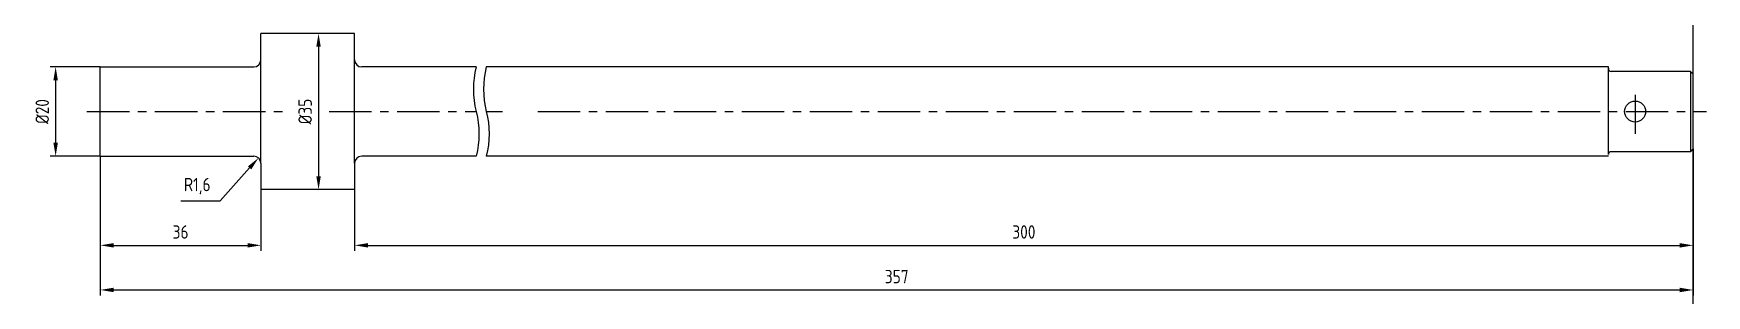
# Model space of a CAD drawing. Header units: millimetres. Extents: x 395 to 770, y 181 to 568.
# Drawn here: x 394.6 to 769.6, y 509.2 to 567.9 of the extents above.
import ezdxf

# ---------------------------------------------------------------- set-up
doc = ezdxf.new("R2010")
doc.units = ezdxf.units.MM
doc.header["$LTSCALE"] = 0.3
doc.linetypes.add('CENTER', pattern=[50.8, 31.75, -6.35, 6.35, -6.35])
doc.layers.add('Cen', color=5, linetype='CENTER')
doc.layers.add('Dim', color=7, linetype='Continuous')
doc.styles.add('Style1', font='romans.shx', dxfattribs={"width": 0.8})
doc.dimstyles.new('LIN1', dxfattribs={"dimtxt": 3, "dimasz": 3, "dimexe": 1.25, "dimexo": 0, "dimgap": 1.5, "dimtad": 1, "dimtoh": 1, "dimdec": 1, "dimtxsty": 'Style1', "dimcen": 2.5, "dimclrt": 3, "dimadec": 0, "dimazin": 0, "dimtfac": 1, "dimtdec": 1, "dimtmove": 0, "dimatfit": 2, "dimfxl": 1, "dimarcsym": 0})

# ---------------------------------------------------------------- blocks, each defined once
blk = doc.blocks.new('*D23')
at = {"layer": 'Dim', "color": 0, "lineweight": -2, "transparency": 16777216}
for p, q in [((460.98, 567.91), (457.24, 567.91)), ((458.49, 564.91), (458.49, 535.91)), ((460.35, 532.91), (457.24, 532.91))]:
    blk.add_line(p, q, dxfattribs=at)
at = {"layer": 'Dim', "color": 0, "transparency": 16777216}
for points in [[(457.99, 564.91), (458.99, 564.91), (458.49, 567.91)], [(457.99, 535.91), (458.99, 535.91), (458.49, 532.91)]]:
    blk.add_solid(points, dxfattribs=at)
at = {"layer": 'Dim', "color": 3, "transparency": 16777216, "insert": (455.49, 550.41), "char_height": 3, "attachment_point": 5, "rotation": 90, "style": 'Style1'}
blk.add_mtext('%%c35', dxfattribs=at)
blk = doc.blocks.new('*D24')
at = {"layer": 'Dim', "color": 0, "lineweight": -2, "transparency": 16777216}
for p, q in [((766.57, 526.45), (766.57, 509.16)), ((409.57, 520.41), (409.57, 509.16)), ((412.57, 510.41), (763.57, 510.41))]:
    blk.add_line(p, q, dxfattribs=at)
at = {"layer": 'Dim', "color": 0, "transparency": 16777216}
for points in [[(412.57, 510.91), (412.57, 509.91), (409.57, 510.41)], [(763.57, 510.91), (763.57, 509.91), (766.57, 510.41)]]:
    blk.add_solid(points, dxfattribs=at)
at = {"layer": 'Dim', "color": 3, "transparency": 16777216, "insert": (588.07, 513.41), "char_height": 3, "attachment_point": 5, "style": 'Style1'}
blk.add_mtext('357', dxfattribs=at)
blk = doc.blocks.new('*D25')
at = {"layer": 'Dim', "color": 0, "lineweight": -2, "transparency": 16777216}
for p, q in [((766.57, 542.01), (766.57, 519.16)), ((466.57, 532.91), (466.57, 519.16)), ((469.57, 520.41), (763.57, 520.41))]:
    blk.add_line(p, q, dxfattribs=at)
at = {"layer": 'Dim', "color": 0, "transparency": 16777216}
for points in [[(469.57, 520.91), (469.57, 519.91), (466.57, 520.41)], [(763.57, 520.91), (763.57, 519.91), (766.57, 520.41)]]:
    blk.add_solid(points, dxfattribs=at)
at = {"layer": 'Dim', "color": 3, "transparency": 16777216, "insert": (616.57, 523.41), "char_height": 3, "attachment_point": 5, "style": 'Style1'}
blk.add_mtext('300', dxfattribs=at)
blk = doc.blocks.new('*D26')
at = {"layer": 'Dim', "color": 0, "lineweight": -2, "transparency": 16777216}
for p, q in [((409.57, 540.41), (409.57, 519.16)), ((445.57, 532.91), (445.57, 519.16)), ((412.57, 520.41), (442.57, 520.41))]:
    blk.add_line(p, q, dxfattribs=at)
at = {"layer": 'Dim', "color": 0, "transparency": 16777216}
for points in [[(412.57, 520.91), (412.57, 519.91), (409.57, 520.41)], [(442.57, 520.91), (442.57, 519.91), (445.57, 520.41)]]:
    blk.add_solid(points, dxfattribs=at)
at = {"layer": 'Dim', "color": 3, "transparency": 16777216, "insert": (427.57, 523.41), "char_height": 3, "attachment_point": 5, "style": 'Style1'}
blk.add_mtext('36', dxfattribs=at)
blk = doc.blocks.new('*D27')
at = {"layer": 'Dim', "color": 0, "lineweight": -2, "transparency": 16777216}
for p, q in [((409.57, 560.41), (398.32, 560.41)), ((399.57, 557.41), (399.57, 543.41)), ((409.57, 540.41), (398.32, 540.41))]:
    blk.add_line(p, q, dxfattribs=at)
at = {"layer": 'Dim', "color": 0, "transparency": 16777216}
for points in [[(399.07, 557.41), (400.07, 557.41), (399.57, 560.41)], [(399.07, 543.41), (400.07, 543.41), (399.57, 540.41)]]:
    blk.add_solid(points, dxfattribs=at)
at = {"layer": 'Dim', "color": 3, "transparency": 16777216, "insert": (396.57, 550.41), "char_height": 3, "attachment_point": 5, "rotation": 90, "style": 'Style1'}
blk.add_mtext('%%c20', dxfattribs=at)
blk = doc.blocks.new('*D22')
at = {"layer": 'Dim', "color": 0, "lineweight": -2, "transparency": 16777216}
for p, q in [((436.45, 530.41), (443.03, 537.76)), ((427.64, 530.41), (436.45, 530.41))]:
    blk.add_line(p, q, dxfattribs=at)
at = {"layer": 'Dim', "color": 0, "transparency": 16777216}
blk.add_solid([(442.66, 538.1), (443.41, 537.43), (445.03, 540)], dxfattribs=at)
at = {"layer": 'Dim', "color": 3, "transparency": 16777216, "insert": (431.3, 533.69), "char_height": 3, "attachment_point": 5, "style": 'Style1'}
blk.add_mtext('R1,6', dxfattribs=at)

msp = doc.modelspace()

# ---------------------------------------------------------------- linework, layer by layer
at = {"color": 6, "linetype": 'Continuous'}
for p, q in [((445.56625, 538.80654), (445.56625, 567.90654)), ((466.56625, 567.90654), (445.56625, 567.90654)), ((466.56625, 538.80654), (466.56625, 567.90654)), ((409.56625, 540.40654), (409.56625, 560.40654)), ((409.56625, 560.40654), (443.96625, 560.40654)), ((493.82039, 560.40654), (468.16625, 560.40654)), ((747.56625, 560.40654), (496.09054, 560.40654)), ((747.56625, 540.80654), (747.56625, 560.40654)), ((765.96625, 559.40654), (748.16625, 559.40654)), ((766.56625, 558.80654), (765.96625, 559.40654)), ((765.96625, 559.40654), (765.96625, 541.40654)), ((766.56625, 542.00654), (766.56625, 558.80654)), ((409.56625, 540.40654), (443.96625, 540.40654)), ((493.82039, 540.40654), (468.16625, 540.40654)), ((747.56625, 540.40654), (496.09054, 540.40654)), ((765.96625, 541.40654), (748.16625, 541.40654)), ((766.56625, 542.00654), (765.96625, 541.40654)), ((445.56625, 538.80654), (445.56625, 532.90654)), ((466.56625, 538.80654), (466.56625, 532.90654)), ((466.56625, 532.90654), (445.56625, 532.90654))]:
    msp.add_line(p, q, dxfattribs=at)
at = {"color": 1, "linetype": 'Continuous'}
for points in [[(493.82039, 560.40654, 0.125), (493.82039, 550.40654, -0.125), (493.82039, 540.40654, 3)], [(496.09054, 560.40654, 0.125), (496.09054, 550.40654, -0.125), (496.09054, 540.40654, 3)]]:
    msp.add_lwpolyline(points, format="xyb", dxfattribs=at)
at = {"color": 6, "linetype": 'Continuous'}
msp.add_circle((753.56625, 550.40654), 2.35, dxfattribs=at)
for centre, radius, start, end in [((443.96625, 562.00654), 1.6, 270, 0), ((468.16625, 562.00654), 1.6, 180, 270), ((748.16625, 560.00654), 0.6, 180, 270), ((443.96625, 538.80654), 1.6, 0, 90), ((468.16625, 538.80654), 1.6, 90, 180), ((748.16625, 540.80654), 0.6, 90, 180)]:
    msp.add_arc(centre, radius, start, end, dxfattribs=at)
at = {"color": 3, "linetype": 'Continuous'}
msp.add_arc((748.16625, 560.00654), 0.6, 169.7069742, 180, dxfattribs=at)
at = {"layer": 'Cen'}
for p, q in [((753.56625, 554.17135), (753.56625, 545.42983)), ((406.56625, 550.40654), (452.04303, 550.40654)), ((460.84661, 550.40654), (493.82039, 550.40654)), ((496.09054, 550.40654), (499.70807, 550.40654)), ((507.63237, 550.40654), (769.56625, 550.40654))]:
    msp.add_line(p, q, dxfattribs=at)
at = {"layer": 'Dim'}
msp.add_xline((766.56625, 555.98747), (0, 1), dxfattribs=at)

# ---------------------------------------------------------------- dimensions: what is measured, and where the dimension line sits
for base, p1, p2, picture, middle in [((458.48638, 532.90654), (460.97651, 567.90654), (460.34941, 532.90654), '*D23', (455.48638, 550.40654)), ((399.56625, 540.40654), (409.56625, 560.40654), (409.56625, 540.40654), '*D27', (396.56625, 550.40654))]:
    dim = msp.add_linear_dim(base=base, p1=p1, p2=p2, angle=90, text='%%c<>', dimstyle='LIN1', dxfattribs=at)
    dim.commit()
    dim.dimension.update_dxf_attribs({"geometry": picture, "text_midpoint": middle})
for base, p1, p2, picture, middle in [((445.56625, 520.40654), (409.56625, 540.40654), (445.56625, 532.90654), '*D26', (427.56625, 523.40654)), ((766.56625, 520.40654), (466.56625, 532.90654), (766.56625, 542.00654), '*D25', (616.56625, 523.40654)), ((766.56625, 510.40654), (409.56625, 520.40654), (766.56625, 526.45177), '*D24', (588.06625, 513.40654))]:
    dim = msp.add_linear_dim(base=base, p1=p1, p2=p2, dimstyle='LIN1', dxfattribs=at)
    dim.commit()
    dim.dimension.update_dxf_attribs({"geometry": picture, "text_midpoint": middle})
dim = msp.add_radius_dim(center=(443.96625, 538.80654), mpoint=(445.03295, 539.99908), dimstyle='LIN1', override={"dimtmove": 1}, dxfattribs=at)
dim.commit()
dim.dimension.update_dxf_attribs({"geometry": '*D22', "text_midpoint": (436.45268, 530.40654), "dimtype": 164})

doc.saveas('drawing.dxf')
